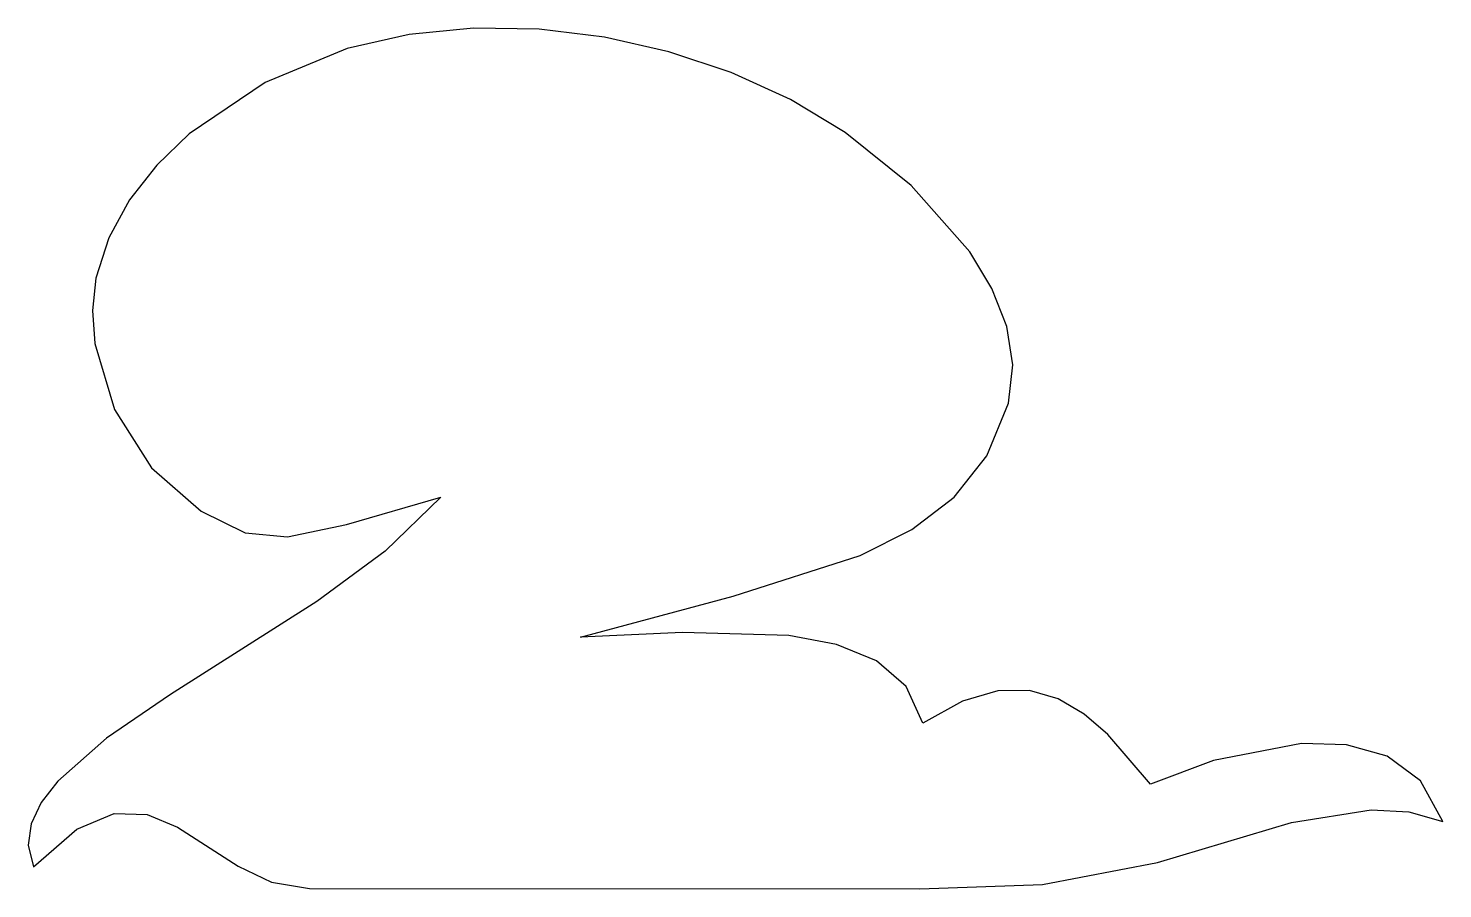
# Model space of a CAD drawing. Extents: x 0 to 112, y -1 to 67.
import ezdxf

# ---------------------------------------------------------------- set-up
doc = ezdxf.new("R2010")
doc.units = 0
doc.layers.add('Layer_1', color=7, linetype='CONTINUOUS')

msp = doc.modelspace()

# ---------------------------------------------------------------- linework, layer by layer
at = {"layer": 'Layer_1', "color": 7}
msp.add_lwpolyline([(5.586826, 47.45065), (5.31877, 44.911113), (5.50485, 42.286443), (7.078489, 37.089486), (9.985889, 32.475349), (13.905196, 29.0596), (17.389769, 27.348151), (20.718793, 27.040509), (25.372928, 28.018079), (32.832835, 30.16227), (28.429219, 25.912082), (23.039746, 21.932328), (11.494958, 14.588029), (6.435505, 11.125436), (2.581923, 7.737182), (1.278562, 6.055613), (0.482143, 4.374245), (0.261157, 2.68695), (0.684096, 0.9876), (4.089971, 3.956099), (7.028831, 5.189769), (9.636373, 5.101278), (12.048293, 4.103294), (16.828059, 1.029519), (19.467299, -0.220935), (22.453705, -0.73021), (70.630356, -0.74721), (80.307255, -0.421909), (89.394948, 1.32537), (99.97058, 4.481514), (106.246152, 5.481124), (109.208892, 5.333186), (111.89418, 4.56175), (110.131822, 7.767813), (107.506402, 9.708636), (104.28944, 10.611632), (100.752459, 10.704213), (93.804521, 9.367773), (88.834756, 7.51861), (85.454859, 11.432988), (83.586762, 13.039343), (81.546245, 14.236983), (79.293067, 14.894786), (76.786987, 14.881634), (73.987764, 14.066405), (70.855157, 12.31798), (69.548961, 15.215684), (67.202166, 17.24161), (64.039418, 18.539), (60.285361, 19.251095), (51.901901, 19.492372), (43.848945, 19.11138), (55.899159, 22.350404), (65.917941, 25.561334), (69.990356, 27.599606), (73.344686, 30.162867), (75.910855, 33.428452), (77.618788, 37.5737), (77.970859, 40.608341), (77.488617, 43.648197), (76.308671, 46.639136), (74.567627, 49.527029), (69.948674, 54.777156), (64.724615, 58.96554), (60.406477, 61.549034), (55.744832, 63.67922), (50.826693, 65.331766), (45.739076, 66.482339), (40.568994, 67.106606), (35.403462, 67.180235), (30.329494, 66.678894), (25.434105, 65.57825), (18.961238, 62.911007), (12.964842, 58.855304), (10.394177, 56.374914), (8.241258, 53.629171), (6.605627, 50.645328), (5.586826, 47.45064)], close=True, dxfattribs=at)

doc.saveas('drawing.dxf')
